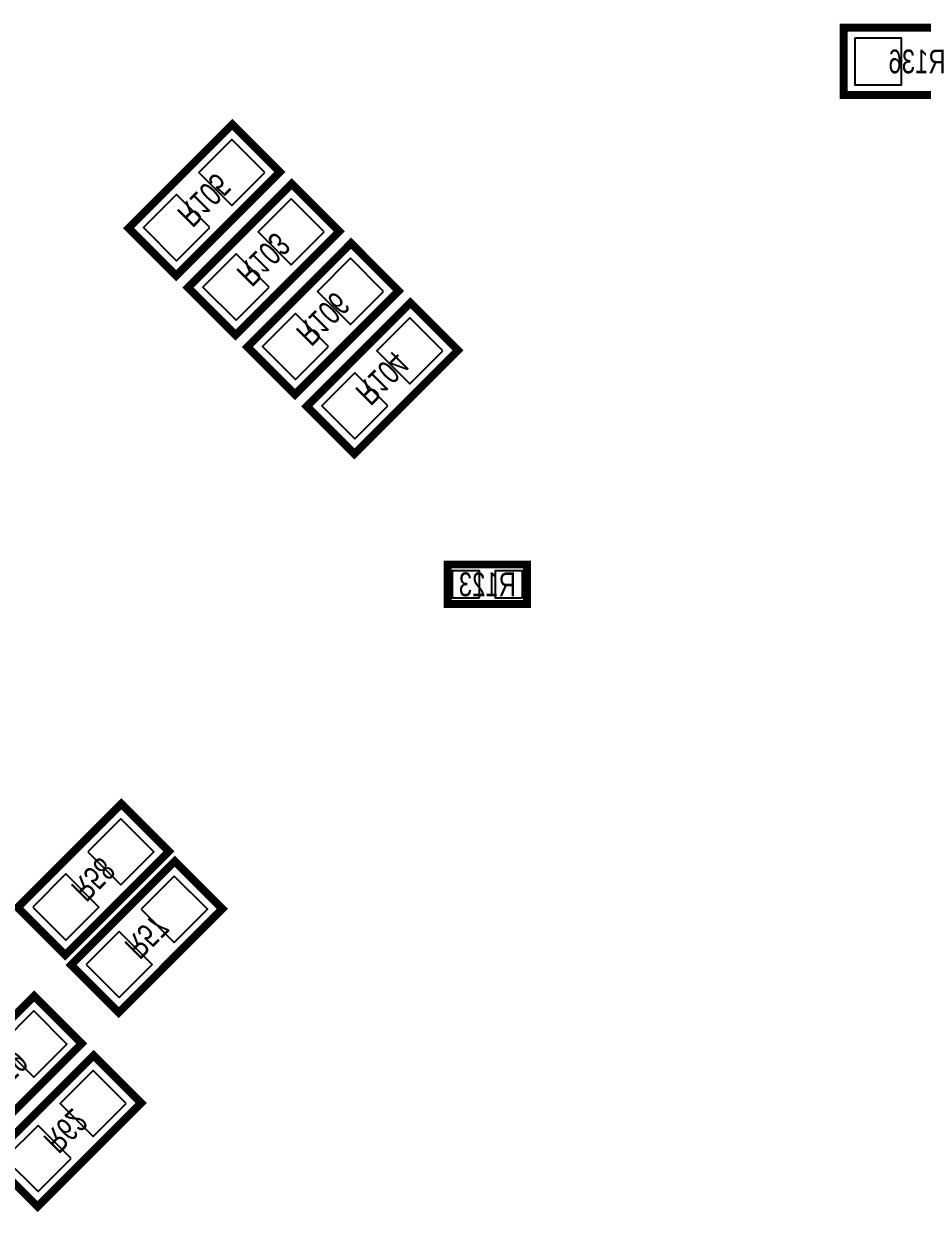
# Model space of a CAD drawing. Extents: x 0 to 125, y -7 to 87.
# Drawn here: x 43.53 to 55.06, y 36.04 to 51.28 of the extents above; entities that cross this region are included whole.
import ezdxf
from ezdxf.enums import TextEntityAlignment as Align

# ---------------------------------------------------------------- set-up
doc = ezdxf.new("R2010")
doc.units = 0
for name, color, linetype in [('PG_SILKSCREEN_BOTTOM', 150, 'CONTINUOUS'), ('PIN_BOTTOM', 202, 'CONTINUOUS'), ('RD_SILKSCREEN_BOTTOM', 150, 'CONTINUOUS')]:
    doc.layers.add(name, color=color, linetype=linetype)

msp = doc.modelspace()

# ---------------------------------------------------------------- linework, layer by layer
at = {"layer": 'PG_SILKSCREEN_BOTTOM', "const_width": 0.1016}
for points in [[(54.0512, 50.3682), (55.9308, 50.3682), (55.9308, 51.2318), (54.0512, 51.2318), (54.0512, 50.3682)], [(46.206207, 49.991874), (44.877126, 48.662793), (45.487793, 48.052126), (46.816874, 49.381207), (46.206207, 49.991874)], [(46.968207, 49.229874), (45.639126, 47.900793), (46.249793, 47.290126), (47.578874, 48.619207), (46.968207, 49.229874)], [(47.730207, 48.467874), (46.401126, 47.138793), (47.011793, 46.528126), (48.340874, 47.857207), (47.730207, 48.467874)], [(48.492207, 47.705874), (47.163126, 46.376793), (47.773793, 45.766126), (49.102874, 47.095207), (48.492207, 47.705874)], [(49.9872, 43.8404), (48.9712, 43.8404), (48.9712, 44.3484), (49.9872, 44.3484), (49.9872, 43.8404)], [(44.065393, 39.339926), (45.394474, 40.669007), (44.783807, 41.279674), (43.454726, 39.950593), (44.065393, 39.339926)], [(44.751193, 38.603326), (46.080274, 39.932407), (45.469607, 40.543074), (44.140526, 39.213993), (44.751193, 38.603326)], [(42.947793, 36.876126), (44.276874, 38.205207), (43.666207, 38.815874), (42.337126, 37.486793), (42.947793, 36.876126)], [(44.428207, 38.053874), (43.099126, 36.724793), (43.709793, 36.114126), (45.038874, 37.443207), (44.428207, 38.053874)]]:
    msp.add_lwpolyline(points, dxfattribs=at)
at = {"layer": 'PIN_BOTTOM'}
for points in [[(54.191433, 51.099695), (54.191433, 50.500305), (54.790823, 50.500305), (54.790823, 51.099695)], [(46.624299, 49.375466), (46.200466, 49.799299), (45.776634, 49.375466), (46.200466, 48.951634)], [(45.917366, 48.668534), (45.493534, 49.092366), (45.069701, 48.668534), (45.493534, 48.244701)], [(47.386299, 48.613466), (46.962466, 49.037299), (46.538634, 48.613466), (46.962466, 48.189634)], [(46.679366, 47.906534), (46.255534, 48.330366), (45.831701, 47.906534), (46.255534, 47.482701)], [(48.148299, 47.851466), (47.724466, 48.275299), (47.300634, 47.851466), (47.724466, 47.427634)], [(47.441366, 47.144534), (47.017534, 47.568366), (46.593701, 47.144534), (47.017534, 46.720701)], [(48.910299, 47.089466), (48.486466, 47.513299), (48.062634, 47.089466), (48.486466, 46.665634)], [(48.203366, 46.382534), (47.779534, 46.806366), (47.355701, 46.382534), (47.779534, 45.958701)], [(49.379124, 43.919394), (49.379124, 44.269406), (49.029112, 44.269406), (49.029112, 43.919394)], [(49.929288, 43.919394), (49.929288, 44.269406), (49.579276, 44.269406), (49.579276, 43.919394)], [(44.354234, 40.663266), (44.778066, 40.239434), (45.201899, 40.663266), (44.778066, 41.087099)], [(43.647301, 39.956334), (44.071134, 39.532501), (44.494966, 39.956334), (44.071134, 40.380166)], [(45.040034, 39.926666), (45.463866, 39.502834), (45.887699, 39.926666), (45.463866, 40.350499)], [(44.333101, 39.219734), (44.756934, 38.795901), (45.180766, 39.219734), (44.756934, 39.643566)], [(43.236634, 38.199466), (43.660466, 37.775634), (44.084299, 38.199466), (43.660466, 38.623299)], [(44.846299, 37.437466), (44.422466, 37.861299), (43.998634, 37.437466), (44.422466, 37.013634)], [(44.139366, 36.730534), (43.715534, 37.154366), (43.291701, 36.730534), (43.715534, 36.306701)]]:
    msp.add_lwpolyline(points, close=True, dxfattribs=at)

# ---------------------------------------------------------------- texts
at = {"layer": 'RD_SILKSCREEN_BOTTOM', "text_generation_flag": 2, "width": 0.75}
for s, p in [('R136', (54.991, 50.6476)), ('R123', (49.4792, 43.942))]:
    msp.add_text(s, height=0.3048, dxfattribs=at).set_placement(p, align=Align.CENTER)
for s, p in [('R105', (45.739456, 49.129975)), ('R103', (46.501456, 48.367975)), ('R106', (47.263456, 47.605975)), ('R104', (48.025456, 46.843975)), ('R58', (44.317056, 40.417775)), ('R57', (45.002856, 39.681175)), ('R59', (43.199456, 37.953975)), ('R62', (43.961456, 37.191975))]:
    msp.add_text(s, height=0.3048, rotation=225, dxfattribs=at).set_placement(p, align=Align.CENTER)

doc.saveas('drawing.dxf')
